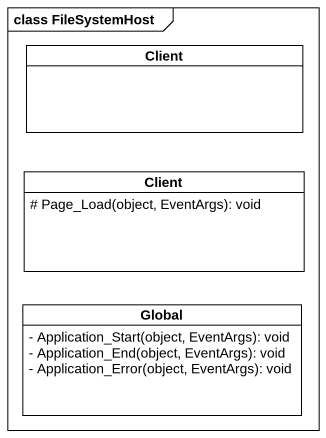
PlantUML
@startuml
mainframe class FileSystemHost
hide circle
hide empty members
skinparam classAttributeIconSize 0
class Client
class "Client" as Client_2 {
  # Page_Load(object, EventArgs): void
}
class Global {
  - Application_Start(object, EventArgs): void
  - Application_End(object, EventArgs): void
  - Application_Error(object, EventArgs): void
}
@enduml
